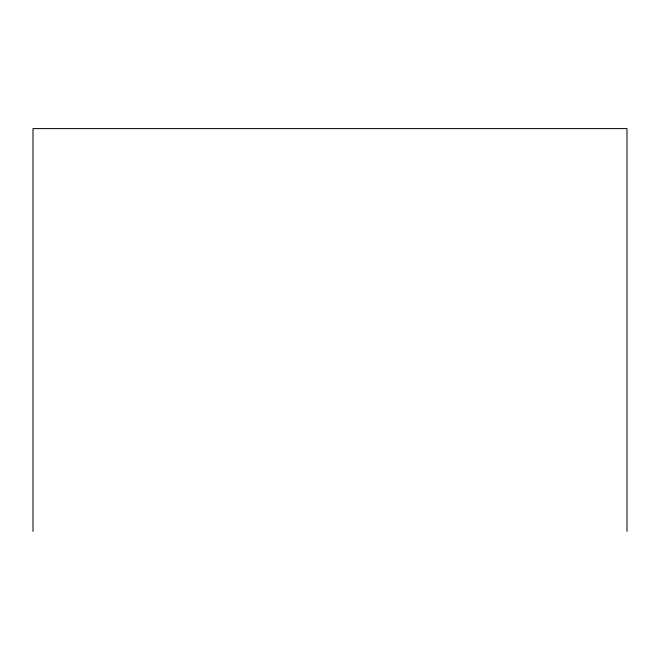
<?xml version="1.0" encoding="UTF-8"?>
<svg xmlns="http://www.w3.org/2000/svg" width="660" height="660" viewBox="0 0 660 660"><rect width="100%" height="100%" fill="white"/><g stroke="black" fill="none" stroke-linecap="round" stroke-linejoin="round"><path stroke-width="0.99" d="M627 531.399L627 128.601L33 128.601L33 531.399"/></g></svg>
